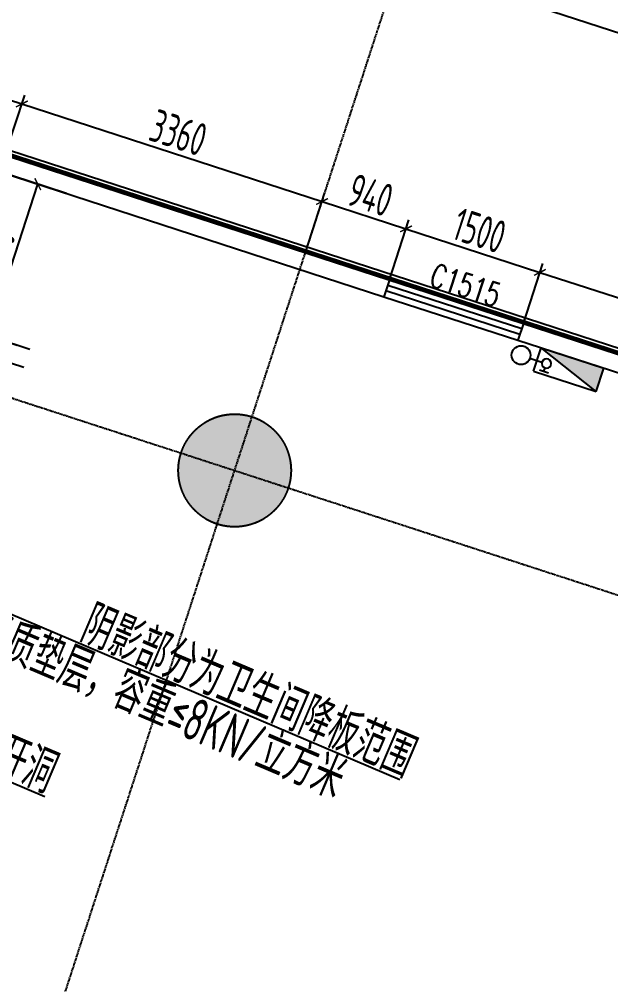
# Model space of a CAD drawing. Extents: x 11778731 to 12007717, y -6694179 to -6363962.
# Drawn here: x 11957767 to 11964063, y -6394070 to -6383797 of the extents above; entities that cross this region are included whole.
import ezdxf
from ezdxf.enums import TextEntityAlignment as Align
from ezdxf.xclip import XClip

# ---------------------------------------------------------------- set-up
doc = ezdxf.new("R2010")
doc.units = 0
doc.header["$LTSCALE"] = 10
doc.header["$MEASUREMENT"] = 0
doc.header["$XCLIPFRAME"] = 0
doc.linetypes.add('A3-RG-axis-100$0$CENTER', pattern=[2, 1.25, -0.25, 0.25, -0.25])
doc.linetypes.add('A3-RI-3F$0$DASH', pattern=[0.35, 0.25, -0.1])
for name, color, linetype in [('A3-RB-3F-100$0$A-DIMS-100', 1, 'Continuous'), ('A3-RG-axis-100$0$A-DIMS-100', 1, 'Continuous'), ('A3-RG-axis-100$0$A-GRID', 1, 'A3-RG-axis-100$0$CENTER'), ('A3-RI-3F$0$A-FLOR', 2, 'Continuous'), ('A3-RI-3F$0$A-GLAZ', 140, 'Continuous'), ('A3-RI-3F$0$A-WALL', 7, 'Continuous'), ('A3-RI-3F$0$A-WALL-FINI', 95, 'Continuous'), ('A3-RM-3F$0$0P-FE-FH-P', 41, 'A3-RM-3F$0$YJdef_FE-FH_LINE_F'), ('A3-RM-3F$0$0P-FE-FH-V', 141, 'Continuous'), ('A3-RM-3F$0$0P-FE-HY', 141, 'Continuous'), ('A3-RS-1F$0$A-HATH-GRAY', 8, 'Continuous'), ('A3-RS-1F$0$A-WALL', 7, 'Continuous'), ('A3-SYMB-3F-100$0$A-SYMB', 4, 'Continuous'), ('A3-SYMB-3F-100$0$A-SYMB-AREA', 4, 'Continuous'), ('A3-SYMB-3F-100$0$A-SYMB-DOOR', 3, 'Continuous'), ('A3-SYMB-3F-100$0$A-SYMB-DOOR1', 3, 'Continuous'), ('A3-SYMB-3F-100$0$A-SYMB-DOOR2', 3, 'Continuous'), ('A3-SYMB-3F-100$0$A-SYMB-DOOR3', 3, 'Continuous'), ('A3-SYMB-3F-100$0$A-SYMB-NAME', 4, 'Continuous'), ('A3-SYMB-3F-100$0$A-SYMB-NAME-E', 4, 'Continuous')]:
    doc.layers.add(name, color=color, linetype=linetype)
doc.styles.add('A3-RB-3F-100$0$XD2008', font='xd-hzs.shx', dxfattribs={"width": 0.7, "bigfont": 'xd-hztxt.shx'})
doc.styles.add('A3-RG-axis-100$0$XD2008', font='xd-hzs.shx', dxfattribs={"width": 0.7, "bigfont": 'xd-hztxt.shx'})
doc.styles.add('A3-RM-3F$0$hz1', font='hzs.shx', dxfattribs={"width": 0.75, "bigfont": 'hztxt.shx'})
doc.styles.add('A3-SYMB-3F-100$0$ECADI', font='hzs.shx', dxfattribs={"width": 0.7, "bigfont": 'hztxt.shx'})
doc.styles.add('A3-SYMB-3F-100$0$ECADI-TXT', font='simplex.shx', dxfattribs={"bigfont": 'hztxt.shx'})
doc.linetypes.add('A3-RM-3F$0$YJdef_FE-FH_LINE_F', pattern='A,4,-0.2,["F",A3-RM-3F$0$hz1,S=0.2,R=0,X=-0.1,Y=-0.1],-0.1', length=4.3)
doc.dimstyles.new('A3-RB-3F-100$0$XD100$0', dxfattribs={"dimscale": 100, "dimtxt": 3.5, "dimasz": 1, "dimexe": 1, "dimexo": 2, "dimgap": 0.5, "dimtad": 1, "dimdec": 0, "dimdsep": 46, "dimtxsty": 'A3-RB-3F-100$0$XD2008', "dimblk1": 'A3-RB-3F-100$0$_ARCHTICK', "dimblk2": 'A3-RB-3F-100$0$_ARCHTICK', "dimsah": 1, "dimcen": 2.5, "dimclrt": 4, "dimaunit": 1, "dimadec": 0, "dimazin": 0, "dimtfac": 1, "dimtdec": 0, "dimtix": 1, "dimtmove": 0, "dimatfit": 3, "dimfxl": 0, "dimtolj": 1, "dimtzin": 0, "dimarcsym": 0})
doc.dimstyles.new('A3-RG-axis-100$0$XD100$0', dxfattribs={"dimscale": 100, "dimtxt": 3.5, "dimasz": 1, "dimexe": 1, "dimexo": 2, "dimgap": 0.5, "dimtad": 1, "dimdec": 0, "dimdsep": 46, "dimtxsty": 'A3-RG-axis-100$0$XD2008', "dimblk1": 'A3-RG-axis-100$0$_ARCHTICK', "dimblk2": 'A3-RG-axis-100$0$_ARCHTICK', "dimsah": 1, "dimcen": 2.5, "dimclrt": 4, "dimaunit": 1, "dimadec": 0, "dimazin": 0, "dimtfac": 1, "dimtdec": 0, "dimtix": 1, "dimtmove": 0, "dimatfit": 3, "dimfxl": 0, "dimtolj": 1, "dimtzin": 0, "dimarcsym": 0})

# ---------------------------------------------------------------- blocks, each defined once
blk = doc.blocks.new('A3-RI-3F')
at = {"layer": 'A3-RI-3F$0$A-FLOR', "linetype": 'A3-RI-3F$0$DASH', "const_width": 50}
blk.add_lwpolyline([(11922838, -6425914), (11977075, -6448936), (11985124, -6429973), (11974262, -6425363), (11988322, -6392239), (11978237, -6391711), (11978174, -6391908), (11943983, -6380798), (11944558, -6379029), (11938186, -6376959), (11937611, -6378728), (11907835, -6369053)], dxfattribs=at)
at = {"layer": 'A3-RI-3F$0$A-GLAZ'}
for p, q in [((11961689, -6386625), (11963116, -6387089)), ((11961711, -6386559), (11963137, -6387022)), ((11961671, -6386682), (11963097, -6387146)), ((11961649, -6386749), (11963076, -6387212))]:
    blk.add_line(p, q, dxfattribs=at)
at = {"layer": 'A3-RI-3F$0$A-WALL'}
for p, q in [((11957621, -6385230), (11961711, -6386559)), ((11957559, -6385420), (11961649, -6386749)), ((11961711, -6386559), (11961649, -6386749)), ((11961711, -6386559), (11961649, -6386749)), ((11963137, -6387022), (11963076, -6387212)), ((11963137, -6387022), (11963076, -6387212)), ((11963137, -6387022), (11965990, -6387949)), ((11963076, -6387212), (11965929, -6388139))]:
    blk.add_line(p, q, dxfattribs=at)
at = {"layer": 'A3-RI-3F$0$A-WALL-FINI'}
for p, q in [((11949990, -6382698), (11978189, -6391860)), ((11961711, -6386559), (11961726, -6386511)), ((11963137, -6387022), (11963153, -6386974))]:
    blk.add_line(p, q, dxfattribs=at)
blk = doc.blocks.new('A3-RG-axis-100$0$_ARCHTICK')
at = {"color": 0, "linetype": 'ByBlock', "const_width": 0.15}
blk.add_lwpolyline([(-0.5, -0.5), (0.5, 0.5)], dxfattribs=at)
blk = doc.blocks.new('*D271')
at = {"layer": 'A3-RG-axis-100$0$A-DIMS-100', "color": 0, "lineweight": -2}
for p, q in [((11961887, -6382974), (11961788, -6383279)), ((11961819, -6383184), (11970378, -6385965)), ((11970447, -6385755), (11970347, -6386060))]:
    blk.add_line(p, q, dxfattribs=at)
at = {"layer": 'A3-RG-axis-100$0$A-DIMS-100', "color": 0, "lineweight": -2, "xscale": 100, "yscale": 100, "zscale": 100}
for p, rotation in [((11961819, -6383184), 162.0000000004873), ((11970378, -6385965), 342.0000000004872)]:
    blk.add_blockref('A3-RG-axis-100$0$_ARCHTICK', p, dxfattribs=dict(at, rotation=rotation))
at = {"layer": 'A3-RG-axis-100$0$A-DIMS-100', "color": 4, "insert": (11966168, -6384360), "char_height": 350, "attachment_point": 5, "rotation": 342, "style": 'A3-RG-axis-100$0$XD2008'}
blk.add_mtext('\\A1;9000', dxfattribs=at)
blk = doc.blocks.new('A3-SYMB-3F-100$0$ECADI-TAG-ROOM')
at = {"layer": 'A3-SYMB-3F-100$0$A-SYMB-AREA', "style": 'A3-SYMB-3F-100$0$ECADI', "width": 0.7}
blk.add_attdef('340M2', text='', height=2.5, dxfattribs=at).set_placement((7.17, -1.75), align=Align.MIDDLE_LEFT)
at = {"layer": 'A3-SYMB-3F-100$0$A-SYMB-NAME', "style": 'A3-SYMB-3F-100$0$ECADI', "width": 0.7}
blk.add_attdef('CHINESENAME', (-5.13, 0.09), '', height=4.5, dxfattribs=at)
at = {"layer": 'A3-SYMB-3F-100$0$A-SYMB-NAME-E', "style": 'A3-SYMB-3F-100$0$ECADI', "width": 0.7}
for tag, p in [('ENGLISHHIGH', (-5.13, 8.04)), ('ENGLISHLOW', (-5.13, 4.84))]:
    blk.add_attdef(tag, p, '', height=2.5, dxfattribs=at)
blk = doc.blocks.new('A3-SYMB-3F-100$0$ECADI-TAG-DOOR')
at = {"layer": 'A3-SYMB-3F-100$0$A-SYMB-DOOR', "style": 'A3-SYMB-3F-100$0$ECADI-TXT', "width": 0.7}
for tag, p in [('门窗主编号1', (-6.41, 7.26)), ('门窗主编号2', (2.08, 7.26))]:
    blk.add_attdef(tag, p, '', height=2.5, dxfattribs=at)
at = {"layer": 'A3-SYMB-3F-100$0$A-SYMB-DOOR', "style": 'A3-SYMB-3F-100$0$ECADI-TXT', "width": 0.7, "flags": 1}
for tag, p in [('洞口尺寸(宽X高)', (-6.42, 1.62)), ('备注', (-6.39, -1.21))]:
    blk.add_attdef(tag, p, '', height=2.5, dxfattribs=at)
at = {"layer": 'A3-SYMB-3F-100$0$A-SYMB-DOOR1', "style": 'A3-SYMB-3F-100$0$ECADI-TXT', "width": 0.7}
blk.add_attdef('门窗辅编号1', (-6.41, 4.41), '', height=2.5, dxfattribs=at)
at = {"layer": 'A3-SYMB-3F-100$0$A-SYMB-DOOR2', "style": 'A3-SYMB-3F-100$0$ECADI-TXT', "width": 0.7}
blk.add_attdef('门窗辅编号2', (-2.86, 4.41), '', height=2.5, dxfattribs=at)
at = {"layer": 'A3-SYMB-3F-100$0$A-SYMB-DOOR3', "style": 'A3-SYMB-3F-100$0$ECADI-TXT', "width": 0.7}
blk.add_attdef('门窗辅编号3', (2.32, 4.41), '', height=2.5, dxfattribs=at)
blk = doc.blocks.new('A3-SYMB-3F-100')
at = {"layer": 'A3-SYMB-3F-100$0$A-SYMB'}
for points in [[(11954446, -6390169), (11956168, -6389486), (11961820, -6391885)], [(11954446, -6391954), (11956168, -6391272), (11958039, -6392066)]]:
    blk.add_lwpolyline(points, dxfattribs=at)
ref = blk.add_blockref('A3-SYMB-3F-100$0$ECADI-TAG-ROOM', (11957724, -6390687), dxfattribs=dict(at, xscale=99.99999999989048, yscale=100.0000000001164, rotation=337.0000000000827))
ref.add_attrib('CHINESENAME', '上部采用轻质垫层，容重≤8KN/立方米', (11956109, -6389992), dxfattribs={"height": 450, "rotation": 337, "style": 'A3-SYMB-3F-100$0$ECADI', "width": 0.7})
ref = blk.add_blockref('A3-SYMB-3F-100$0$ECADI-TAG-ROOM', (11959999, -6391107), dxfattribs=dict(at, xscale=99.99999999989048, yscale=100.0000000001164, rotation=337.0000000000827))
ref.add_attrib('CHINESENAME', '阴影部分为卫生间降板范围', (11958385, -6390412), dxfattribs={"height": 450, "rotation": 337, "style": 'A3-SYMB-3F-100$0$ECADI', "width": 0.7})
ref = blk.add_blockref('A3-SYMB-3F-100$0$ECADI-TAG-ROOM', (11957920, -6392010), dxfattribs=dict(at, xscale=99.99999999989048, yscale=100.0000000001164, rotation=337.0000000000827))
ref.add_attrib('CHINESENAME', '排烟管井开洞', (11956306, -6391315), dxfattribs={"height": 450, "rotation": 337, "style": 'A3-SYMB-3F-100$0$ECADI', "width": 0.7})
at = {"layer": 'A3-SYMB-3F-100$0$A-SYMB-DOOR1'}
ref = blk.add_blockref('A3-SYMB-3F-100$0$ECADI-TAG-DOOR', (11962835, -6387626), dxfattribs=dict(at, xscale=99.99999999997296, yscale=100, zscale=100, rotation=342))
ref.add_attrib('门窗主编号1', 'C1515', dxfattribs={"height": 250, "rotation": 342, "style": 'A3-SYMB-3F-100$0$ECADI-TXT', "width": 0.7}).set_placement((11962841, -6386862), align=Align.RIGHT)
blk = doc.blocks.new('A3-RB-3F-100$0$_ARCHTICK')
at = {"color": 0, "linetype": 'ByBlock', "const_width": 0.15}
blk.add_lwpolyline([(-0.5, -0.5), (0.5, 0.5)], dxfattribs=at)
blk = doc.blocks.new('*D1284')
at = {"layer": 'A3-RB-3F-100$0$A-DIMS-100', "color": 0, "lineweight": -2}
for p, q in [((11956670, -6384921), (11956874, -6384294)), ((11956843, -6384389), (11957794, -6384698)), ((11957621, -6385230), (11957825, -6384603))]:
    blk.add_line(p, q, dxfattribs=at)
at = {"layer": 'A3-RB-3F-100$0$A-DIMS-100', "color": 0, "lineweight": -2, "xscale": 100, "yscale": 100, "zscale": 100}
for p, rotation in [((11956843, -6384389), 161.9999999999622), ((11957794, -6384698), 341.9999999999622)]:
    blk.add_blockref('A3-RB-3F-100$0$_ARCHTICK', p, dxfattribs=dict(at, rotation=rotation))
at = {"layer": 'A3-RB-3F-100$0$A-DIMS-100', "color": 4, "insert": (11957388, -6384329), "char_height": 350, "attachment_point": 5, "rotation": 342, "style": 'A3-RB-3F-100$0$XD2008'}
blk.add_mtext('\\A1;1000', dxfattribs=at)
blk = doc.blocks.new('*D1285')
at = {"layer": 'A3-RB-3F-100$0$A-DIMS-100', "color": 0, "lineweight": -2}
for p, q in [((11957621, -6385230), (11957825, -6384603)), ((11957794, -6384698), (11960990, -6385736)), ((11960817, -6386268), (11961020, -6385641))]:
    blk.add_line(p, q, dxfattribs=at)
at = {"layer": 'A3-RB-3F-100$0$A-DIMS-100', "color": 0, "lineweight": -2, "xscale": 100, "yscale": 100, "zscale": 100}
for p, rotation in [((11957794, -6384698), 161.9999999999589), ((11960990, -6385736), 341.9999999999589)]:
    blk.add_blockref('A3-RB-3F-100$0$_ARCHTICK', p, dxfattribs=dict(at, rotation=rotation))
at = {"layer": 'A3-RB-3F-100$0$A-DIMS-100', "color": 4, "insert": (11959461, -6385003), "char_height": 350, "attachment_point": 5, "rotation": 342, "style": 'A3-RB-3F-100$0$XD2008'}
blk.add_mtext('\\A1;3360', dxfattribs=at)
blk = doc.blocks.new('*D1286')
at = {"layer": 'A3-RB-3F-100$0$A-DIMS-100', "color": 0, "lineweight": -2}
for p, q in [((11960817, -6386268), (11961020, -6385641)), ((11960990, -6385736), (11961884, -6386027)), ((11961711, -6386559), (11961914, -6385932))]:
    blk.add_line(p, q, dxfattribs=at)
at = {"layer": 'A3-RB-3F-100$0$A-DIMS-100', "color": 0, "lineweight": -2, "xscale": 100, "yscale": 100, "zscale": 100}
for p, rotation in [((11960990, -6385736), 161.9999999999263), ((11961884, -6386027), 341.9999999999263)]:
    blk.add_blockref('A3-RB-3F-100$0$_ARCHTICK', p, dxfattribs=dict(at, rotation=rotation))
at = {"layer": 'A3-RB-3F-100$0$A-DIMS-100', "color": 4, "insert": (11961506, -6385668), "char_height": 350, "attachment_point": 5, "rotation": 342, "style": 'A3-RB-3F-100$0$XD2008'}
blk.add_mtext('\\A1;940', dxfattribs=at)
blk = doc.blocks.new('*D1287')
at = {"layer": 'A3-RB-3F-100$0$A-DIMS-100', "color": 0, "lineweight": -2}
for p, q in [((11961711, -6386559), (11961914, -6385932)), ((11961884, -6386027), (11963310, -6386490)), ((11963137, -6387022), (11963341, -6386395))]:
    blk.add_line(p, q, dxfattribs=at)
at = {"layer": 'A3-RB-3F-100$0$A-DIMS-100', "color": 0, "lineweight": -2, "xscale": 100, "yscale": 100, "zscale": 100}
for p, rotation in [((11961884, -6386027), 161.9999999999706), ((11963310, -6386490), 341.9999999999706)]:
    blk.add_blockref('A3-RB-3F-100$0$_ARCHTICK', p, dxfattribs=dict(at, rotation=rotation))
at = {"layer": 'A3-RB-3F-100$0$A-DIMS-100', "color": 4, "insert": (11962666, -6386045), "char_height": 350, "attachment_point": 5, "rotation": 342, "style": 'A3-RB-3F-100$0$XD2008'}
blk.add_mtext('\\A1;1500', dxfattribs=at)
blk = doc.blocks.new('*D1288')
at = {"layer": 'A3-RB-3F-100$0$A-DIMS-100', "color": 0, "lineweight": -2}
for p, q in [((11963137, -6387022), (11963341, -6386395)), ((11963310, -6386490), (11966163, -6387417)), ((11965990, -6387949), (11966194, -6387322))]:
    blk.add_line(p, q, dxfattribs=at)
at = {"layer": 'A3-RB-3F-100$0$A-DIMS-100', "color": 0, "lineweight": -2, "xscale": 100, "yscale": 100, "zscale": 100}
for p, rotation in [((11963310, -6386490), 161.9999999999537), ((11966163, -6387417), 341.9999999999537)]:
    blk.add_blockref('A3-RB-3F-100$0$_ARCHTICK', p, dxfattribs=dict(at, rotation=rotation))
at = {"layer": 'A3-RB-3F-100$0$A-DIMS-100', "color": 4, "insert": (11964806, -6386740), "char_height": 350, "attachment_point": 5, "rotation": 342, "style": 'A3-RB-3F-100$0$XD2008'}
blk.add_mtext('\\A1;3000', dxfattribs=at)
blk = doc.blocks.new('*D1085')
at = {"layer": 'A3-RB-3F-100$0$A-DIMS-100', "color": 0, "lineweight": -2}
for p, q in [((11954337, -6392942), (11954199, -6393369)), ((11954230, -6393273), (11958129, -6394540)), ((11958236, -6394209), (11958098, -6394636))]:
    blk.add_line(p, q, dxfattribs=at)
at = {"layer": 'A3-RB-3F-100$0$A-DIMS-100', "color": 0, "lineweight": -2, "xscale": 100, "yscale": 100, "zscale": 100}
for p, rotation in [((11954230, -6393273), 162.0000000157671), ((11958129, -6394540), 342.000000015767)]:
    blk.add_blockref('A3-RB-3F-100$0$_ARCHTICK', p, dxfattribs=dict(at, rotation=rotation))
at = {"layer": 'A3-RB-3F-100$0$A-DIMS-100', "color": 4, "insert": (11956249, -6393693), "char_height": 350, "attachment_point": 5, "rotation": 342, "style": 'A3-RB-3F-100$0$XD2008'}
blk.add_mtext('\\A1;4100', dxfattribs=at)
blk = doc.blocks.new('*D1089')
at = {"layer": 'A3-RB-3F-100$0$A-DIMS-100', "color": 0, "lineweight": -2}
for p, q in [((11957438, -6387168), (11957964, -6385551)), ((11958268, -6385650), (11957869, -6385520)), ((11957743, -6387267), (11957343, -6387137))]:
    blk.add_line(p, q, dxfattribs=at)
at = {"layer": 'A3-RB-3F-100$0$A-DIMS-100', "color": 0, "lineweight": -2, "xscale": 100, "yscale": 100, "zscale": 100}
for p, rotation in [((11957964, -6385551), 71.99999999988843), ((11957438, -6387168), 251.9999999998884)]:
    blk.add_blockref('A3-RB-3F-100$0$_ARCHTICK', p, dxfattribs=dict(at, rotation=rotation))
at = {"layer": 'A3-RB-3F-100$0$A-DIMS-100', "color": 4, "insert": (11957487, -6386290), "char_height": 350, "attachment_point": 5, "rotation": 72, "style": 'A3-RB-3F-100$0$XD2008'}
blk.add_mtext('\\A1;1700', dxfattribs=at)
blk = doc.blocks.new('*D1090')
at = {"layer": 'A3-RB-3F-100$0$A-DIMS-100', "color": 0, "lineweight": -2}
for p, q in [((11958330, -6385460), (11957532, -6385201)), ((11957565, -6385422), (11957627, -6385232)), ((11958268, -6385650), (11957470, -6385391))]:
    blk.add_line(p, q, dxfattribs=at)
at = {"layer": 'A3-RB-3F-100$0$A-DIMS-100', "color": 0, "lineweight": -2, "xscale": 100, "yscale": 100, "zscale": 100}
for p, rotation in [((11957627, -6385232), 71.99999999987462), ((11957565, -6385422), 251.9999999998746)]:
    blk.add_blockref('A3-RB-3F-100$0$_ARCHTICK', p, dxfattribs=dict(at, rotation=rotation))
at = {"layer": 'A3-RB-3F-100$0$A-DIMS-100', "color": 4, "insert": (11957382, -6385257), "char_height": 350, "attachment_point": 5, "rotation": 72, "style": 'A3-RB-3F-100$0$XD2008'}
blk.add_mtext('\\A1;200', dxfattribs=at)
blk = doc.blocks.new('*D1091')
at = {"layer": 'A3-RB-3F-100$0$A-DIMS-100', "color": 0, "lineweight": -2}
for p, q in [((11957816, -6387502), (11957290, -6387331)), ((11957385, -6387362), (11957277, -6387695)), ((11957277, -6387695), (11956989, -6388579)), ((11957708, -6387835), (11957182, -6387664))]:
    blk.add_line(p, q, dxfattribs=at)
at = {"layer": 'A3-RB-3F-100$0$A-DIMS-100', "color": 0, "lineweight": -2, "xscale": 100, "yscale": 100, "zscale": 100}
for p, rotation in [((11957385, -6387362), 72.00000000013112), ((11957277, -6387695), 252.0000000001311)]:
    blk.add_blockref('A3-RB-3F-100$0$_ARCHTICK', p, dxfattribs=dict(at, rotation=rotation))
at = {"layer": 'A3-RB-3F-100$0$A-DIMS-100', "color": 4, "insert": (11956888, -6388162), "char_height": 350, "attachment_point": 5, "rotation": 72, "style": 'A3-RB-3F-100$0$XD2008'}
blk.add_mtext('\\A1;350', dxfattribs=at)
blk = doc.blocks.new('*D1092')
at = {"layer": 'A3-RB-3F-100$0$A-DIMS-100', "color": 0, "lineweight": -2}
for p, q in [((11957878, -6387312), (11957343, -6387138)), ((11957438, -6387169), (11957469, -6387074)), ((11957376, -6387359), (11957438, -6387169)), ((11957816, -6387502), (11957281, -6387328)), ((11957376, -6387359), (11957346, -6387454))]:
    blk.add_line(p, q, dxfattribs=at)
at = {"layer": 'A3-RB-3F-100$0$A-DIMS-100', "color": 0, "lineweight": -2, "xscale": 100, "yscale": 100, "zscale": 100}
for p, rotation in [((11957438, -6387169), 252.0000000002172), ((11957376, -6387359), 72.00000000021717)]:
    blk.add_blockref('A3-RB-3F-100$0$_ARCHTICK', p, dxfattribs=dict(at, rotation=rotation))
at = {"layer": 'A3-RB-3F-100$0$A-DIMS-100', "color": 4, "insert": (11957193, -6387194), "char_height": 350, "attachment_point": 5, "rotation": 72, "style": 'A3-RB-3F-100$0$XD2008'}
blk.add_mtext('\\A1;200', dxfattribs=at)
blk = doc.blocks.new('A3-RS-1F')
at = {"layer": 'A3-RS-1F$0$A-HATH-GRAY'}
h = blk.add_hatch(color=256, dxfattribs=at)
edge = h.paths.add_edge_path()
edge.add_arc((11960060, -6388598), 600, 0, 360)
at = {"layer": 'A3-RS-1F$0$A-WALL'}
blk.add_circle((11960060, -6388598), 600, dxfattribs=at)
blk = doc.blocks.new('A3-RM-3F$0$A$C6F954C98')
at = {"extrusion": (0, 0, -1)}
blk.add_hatch(color=256, dxfattribs=at).paths.add_polyline_path([(-260, 700), (0, 0), (0, 700)])
for p, q in [((260, 700), (0, 700)), ((0, 0), (0, 700)), ((260, 700), (0, 0)), ((260, 0), (260, 700)), ((231, 106, 0), (191, 106, 0)), ((231, 156, 0), (231, 56, 0)), ((260, 0), (0, 0))]:
    blk.add_line(p, q, dxfattribs=at)
blk.add_circle((-141, 106, 0), 50, dxfattribs=at)
blk = doc.blocks.new('A3-RM-3F')
at = {"layer": 'A3-RM-3F$0$0P-FE-FH-P'}
blk.add_line((11963204, -6387402, 0), (11963332, -6387444, 0), dxfattribs=at)
at = {"layer": 'A3-RM-3F$0$0P-FE-FH-V'}
blk.add_circle((11963109, -6387371, 0), 100, dxfattribs=at)
at = {"layer": 'A3-RM-3F$0$0P-FE-HY', "rotation": 251.9999999996504}
blk.add_blockref('A3-RM-3F$0$A$C6F954C98', (11963323, -6387293), dxfattribs=at)
blk = doc.blocks.new('A3-RG-axis-100')
at = {"layer": 'A3-RG-axis-100$0$A-GRID'}
for p, q in [((11908702.6, -6371911.2), (12006585.7, -6403715.4)), ((11950027, -6419475.4), (11962313.3, -6381662.1))]:
    blk.add_line(p, q, dxfattribs=at)
at = {"layer": 'A3-RG-axis-100$0$A-DIMS-100'}
dim = blk.add_linear_dim(base=(11970378.4, -6385965), p1=(11961948.9, -6382783.5), p2=(11970508.4, -6385564.6), angle=342, dimstyle='A3-RG-axis-100$0$XD100$0', override={"dimasz": 1}, dxfattribs=at)
dim.commit()
dim.dimension.update_dxf_attribs({"geometry": '*D271', "text_midpoint": (11966168.1, -6384360.4)})
blk = doc.blocks.new('A3-RB-3F-100')
at = {"layer": 'A3-RB-3F-100$0$A-DIMS-100'}
for p1, p2, distance, picture, middle in [((11956608.3, -6385110.9), (11957559.4, -6385420), 759.1, '*D1284', (11957388, -6384329.5)), ((11957559.4, -6385420), (11960754.9, -6386458.3), 759.1, '*D1285', (11959461.3, -6385003.1)), ((11960754.9, -6386458.3), (11961648.9, -6386748.7), 759.1, '*D1286', (11961506, -6385667.5)), ((11957932.7, -6387328.8), (11958458.1, -6385712), 519.8, '*D1089', (11957487.1, -6386290.2)), ((11961648.9, -6386748.7), (11963075.5, -6387212.3), 759.1, '*D1287', (11962666.3, -6386044.5)), ((11963075.5, -6387212.3), (11965928.7, -6388139.3), 759.1, '*D1288', (11964806.2, -6386739.8)), ((11958006.6, -6387563.7), (11958068.4, -6387373.5), 662.6, '*D1092', (11957193.3, -6387194.3)), ((11954398.9, -6392752.2), (11958298.2, -6394019.2), -548.1, '*D1085', (11956248.7, -6393693))]:
    dim = blk.add_aligned_dim(p1=p1, p2=p2, distance=distance, dimstyle='A3-RB-3F-100$0$XD100$0', dxfattribs=at)
    dim.commit()
    dim.dimension.update_dxf_attribs({"geometry": picture, "text_midpoint": middle})
for base, p1, p2, picture, middle in [((11957626.9, -6385231.6), (11958458.1, -6385712), (11958519.9, -6385521.7), '*D1090', (11957596, -6385326.7)), ((11957384.8, -6387361.7), (11957898.4, -6387896.6), (11958006.6, -6387563.7), '*D1091', (11957102, -6388231.9))]:
    dim = blk.add_linear_dim(base=base, p1=p1, p2=p2, angle=72, dimstyle='A3-RB-3F-100$0$XD100$0', dxfattribs=at)
    dim.commit()
    dim.dimension.update_dxf_attribs({"geometry": picture, "text_midpoint": middle, "dimtype": 129})

msp = doc.modelspace()

# ---------------------------------------------------------------- block references
for name in ['A3-RG-axis-100', 'A3-RB-3F-100', 'A3-RI-3F', 'A3-RI-3F', 'A3-RI-3F', 'A3-SYMB-3F-100', 'A3-SYMB-3F-100', 'A3-RM-3F']:
    msp.add_blockref(name, (0, 0))
ref = msp.add_blockref('A3-RS-1F', (0, 0))
XClip(ref).set_block_clipping_path([(11880575.4595815204, -6415096.270357037), (11910249.6177904997, -6426601.7009763205), (11922841.9025027994, -6430599.4828046197), (11977834.5324543808, -6451371.0095163761), (12008409.3102089595, -6381594.5835881606), (11890394.8696729206, -6356927.6296852781), (11884882.5177205391, -6396620.1386088813)])

doc.saveas('drawing.dxf')
